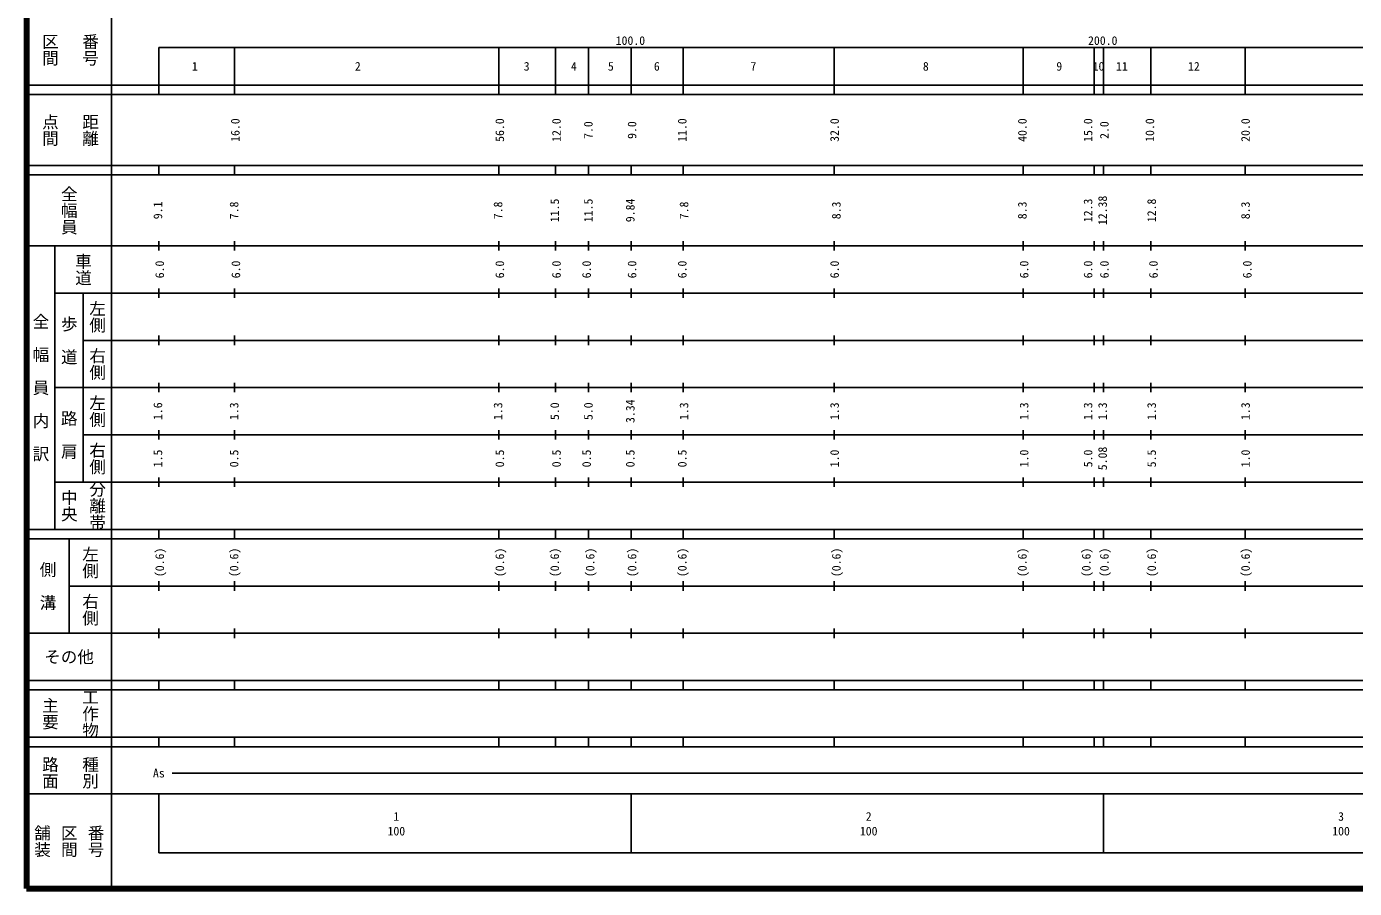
# Model space of a CAD drawing. Units: millimetres on the paper, enlarged 1000 times. Extents: x 40000 to 680000, y 20000 to 380000.
# Drawn here: x 40000 to 321127, y 20000 to 202409 of the extents above; entities that cross this region are included whole.
import ezdxf
from ezdxf.enums import TextEntityAlignment as Align

# ---------------------------------------------------------------- set-up
doc = ezdxf.new("R2010")
doc.units = ezdxf.units.MM
doc.header["$LTSCALE"] = 1000
doc.layers.add('M-TTL', color=2, linetype='Continuous', lineweight=140)
doc.layers.add('M-TTL-BAND', color=7, linetype='Continuous', lineweight=25)
doc.styles.add('@ＭＳ ゴシック', font='')
doc.styles.add('ＭＳ ゴシック', font='')
doc.styles.get('@ＭＳ ゴシック').set_extended_font_data('@MS Gothic')
doc.styles.get('ＭＳ ゴシック').set_extended_font_data('MS Gothic')

msp = doc.modelspace()

# ---------------------------------------------------------------- linework, layer by layer
at = {"layer": 'M-TTL'}
for p, q in [((40000, 380000), (40000, 20000)), ((40000, 20000), (680000, 20000))]:
    msp.add_line(p, q, dxfattribs=at)
at = {"layer": 'M-TTL-BAND'}
for p, q in [((58000, 370000), (58000, 20000)), ((68000, 198000), (579000, 198000)), ((68000, 198000), (68000, 188000)), ((84000, 198000), (84000, 188000)), ((140000, 198000), (140000, 188000)), ((152000, 198000), (152000, 188000)), ((159000, 198000), (159000, 188000)), ((168000, 198000), (168000, 188000)), ((179000, 198000), (179000, 188000)), ((211000, 198000), (211000, 188000)), ((251000, 198000), (251000, 188000)), ((266000, 198000), (266000, 188000)), ((268000, 198000), (268000, 188000)), ((278000, 198000), (278000, 188000)), ((298000, 198000), (298000, 188000)), ((40000, 190000), (579000, 190000)), ((40000, 188000), (579000, 188000)), ((40000, 173000), (579000, 173000)), ((68000, 171000), (68000, 173000)), ((84000, 173000), (84000, 171000)), ((140000, 173000), (140000, 171000)), ((152000, 173000), (152000, 171000)), ((159000, 173000), (159000, 171000)), ((168000, 171000), (168000, 173000)), ((179000, 173000), (179000, 171000)), ((211000, 173000), (211000, 171000)), ((251000, 173000), (251000, 171000)), ((266000, 173000), (266000, 171000)), ((268000, 171000), (268000, 173000)), ((278000, 173000), (278000, 171000)), ((298000, 173000), (298000, 171000)), ((40000, 171000), (579000, 171000)), ((40000, 156000), (579000, 156000)), ((46000, 96000), (46000, 156000)), ((68000, 155000), (68000, 157000)), ((84000, 157000), (84000, 155000)), ((140000, 157000), (140000, 155000)), ((152000, 157000), (152000, 155000)), ((159000, 157000), (159000, 155000)), ((168000, 155000), (168000, 157000)), ((179000, 157000), (179000, 155000)), ((211000, 157000), (211000, 155000)), ((251000, 157000), (251000, 155000)), ((266000, 157000), (266000, 155000)), ((268000, 155000), (268000, 157000)), ((278000, 157000), (278000, 155000)), ((298000, 157000), (298000, 155000)), ((68000, 145000), (68000, 147000)), ((84000, 147000), (84000, 145000)), ((140000, 147000), (140000, 145000)), ((152000, 147000), (152000, 145000)), ((159000, 147000), (159000, 145000)), ((168000, 145000), (168000, 147000)), ((179000, 147000), (179000, 145000)), ((211000, 147000), (211000, 145000)), ((251000, 147000), (251000, 145000)), ((266000, 147000), (266000, 145000)), ((268000, 145000), (268000, 147000)), ((278000, 147000), (278000, 145000)), ((298000, 147000), (298000, 145000)), ((46000, 146000), (579000, 146000)), ((52000, 146000), (52000, 106000)), ((52000, 136000), (579000, 136000)), ((68000, 135000), (68000, 137000)), ((84000, 137000), (84000, 135000)), ((140000, 137000), (140000, 135000)), ((152000, 137000), (152000, 135000)), ((159000, 137000), (159000, 135000)), ((168000, 135000), (168000, 137000)), ((179000, 137000), (179000, 135000)), ((211000, 137000), (211000, 135000)), ((251000, 137000), (251000, 135000)), ((266000, 137000), (266000, 135000)), ((268000, 135000), (268000, 137000)), ((278000, 137000), (278000, 135000)), ((298000, 137000), (298000, 135000)), ((68000, 125000), (68000, 127000)), ((84000, 127000), (84000, 125000)), ((140000, 127000), (140000, 125000)), ((152000, 127000), (152000, 125000)), ((159000, 127000), (159000, 125000)), ((168000, 125000), (168000, 127000)), ((179000, 127000), (179000, 125000)), ((211000, 127000), (211000, 125000)), ((251000, 127000), (251000, 125000)), ((266000, 127000), (266000, 125000)), ((268000, 125000), (268000, 127000)), ((278000, 127000), (278000, 125000)), ((298000, 127000), (298000, 125000)), ((46000, 126000), (579000, 126000)), ((52000, 116000), (579000, 116000)), ((68000, 115000), (68000, 117000)), ((84000, 117000), (84000, 115000)), ((140000, 117000), (140000, 115000)), ((152000, 117000), (152000, 115000)), ((159000, 117000), (159000, 115000)), ((168000, 115000), (168000, 117000)), ((179000, 117000), (179000, 115000)), ((211000, 117000), (211000, 115000)), ((251000, 117000), (251000, 115000)), ((266000, 117000), (266000, 115000)), ((268000, 115000), (268000, 117000)), ((278000, 117000), (278000, 115000)), ((298000, 117000), (298000, 115000)), ((68000, 105000), (68000, 107000)), ((84000, 107000), (84000, 105000)), ((140000, 107000), (140000, 105000)), ((152000, 107000), (152000, 105000)), ((159000, 107000), (159000, 105000)), ((168000, 105000), (168000, 107000)), ((179000, 107000), (179000, 105000)), ((211000, 107000), (211000, 105000)), ((251000, 107000), (251000, 105000)), ((266000, 107000), (266000, 105000)), ((268000, 105000), (268000, 107000)), ((278000, 107000), (278000, 105000)), ((298000, 107000), (298000, 105000)), ((46000, 106000), (579000, 106000)), ((40000, 96000), (579000, 96000)), ((68000, 94000), (68000, 96000)), ((84000, 96000), (84000, 94000)), ((140000, 96000), (140000, 94000)), ((152000, 96000), (152000, 94000)), ((159000, 96000), (159000, 94000)), ((168000, 94000), (168000, 96000)), ((179000, 96000), (179000, 94000)), ((211000, 96000), (211000, 94000)), ((251000, 96000), (251000, 94000)), ((266000, 96000), (266000, 94000)), ((268000, 94000), (268000, 96000)), ((278000, 96000), (278000, 94000)), ((298000, 96000), (298000, 94000)), ((40000, 94000), (579000, 94000)), ((49000, 94000), (49000, 74000)), ((68000, 83000), (68000, 85000)), ((84000, 85000), (84000, 83000)), ((140000, 85000), (140000, 83000)), ((152000, 85000), (152000, 83000)), ((159000, 85000), (159000, 83000)), ((168000, 83000), (168000, 85000)), ((179000, 85000), (179000, 83000)), ((211000, 85000), (211000, 83000)), ((251000, 85000), (251000, 83000)), ((266000, 85000), (266000, 83000)), ((268000, 83000), (268000, 85000)), ((278000, 85000), (278000, 83000)), ((298000, 85000), (298000, 83000)), ((49000, 84000), (579000, 84000)), ((40000, 74000), (579000, 74000)), ((68000, 73000), (68000, 75000)), ((84000, 75000), (84000, 73000)), ((140000, 75000), (140000, 73000)), ((152000, 75000), (152000, 73000)), ((159000, 75000), (159000, 73000)), ((168000, 73000), (168000, 75000)), ((179000, 75000), (179000, 73000)), ((211000, 75000), (211000, 73000)), ((251000, 75000), (251000, 73000)), ((266000, 75000), (266000, 73000)), ((268000, 73000), (268000, 75000)), ((278000, 75000), (278000, 73000)), ((298000, 75000), (298000, 73000)), ((40000, 64000), (579000, 64000)), ((40000, 62000), (579000, 62000)), ((68000, 62000), (68000, 64000)), ((84000, 64000), (84000, 62000)), ((140000, 64000), (140000, 62000)), ((152000, 64000), (152000, 62000)), ((159000, 64000), (159000, 62000)), ((168000, 62000), (168000, 64000)), ((179000, 64000), (179000, 62000)), ((211000, 64000), (211000, 62000)), ((251000, 64000), (251000, 62000)), ((266000, 64000), (266000, 62000)), ((268000, 62000), (268000, 64000)), ((278000, 64000), (278000, 62000)), ((298000, 64000), (298000, 62000)), ((40000, 52000), (579000, 52000)), ((68000, 50000), (68000, 52000)), ((84000, 52000), (84000, 50000)), ((140000, 52000), (140000, 50000)), ((152000, 52000), (152000, 50000)), ((159000, 52000), (159000, 50000)), ((168000, 50000), (168000, 52000)), ((179000, 52000), (179000, 50000)), ((211000, 52000), (211000, 50000)), ((251000, 52000), (251000, 50000)), ((266000, 52000), (266000, 50000)), ((268000, 50000), (268000, 52000)), ((278000, 52000), (278000, 50000)), ((298000, 52000), (298000, 50000)), ((40000, 50000), (579000, 50000)), ((70805, 44406), (565903, 44406)), ((40000, 40000), (579000, 40000)), ((68000, 40000), (68000, 27500)), ((168000, 40000), (168000, 27500)), ((268000, 40000), (268000, 27500)), ((68000, 27500), (579000, 27500))]:
    msp.add_line(p, q, dxfattribs=at)

# ---------------------------------------------------------------- texts
for s, height, rotation, style, p in [('区間', 2566, 270, '@ＭＳ ゴシック', (45000, 197500)), ('番号', 2566, 270, '@ＭＳ ゴシック', (53500, 197500)), ('点間', 2566, 270, '@ＭＳ ゴシック', (45000, 180500)), ('距離', 2566, 270, '@ＭＳ ゴシック', (53500, 180500)), ('16.0', 1833, 90, 'ＭＳ ゴシック', (84175, 180500)), ('56.0', 1833, 90, 'ＭＳ ゴシック', (140179, 180500)), ('12.0', 1833, 90, 'ＭＳ ゴシック', (152179, 180500)), ('11.0', 1833, 90, 'ＭＳ ゴシック', (178805, 180500)), ('32.0', 1833, 90, 'ＭＳ ゴシック', (211056, 180500)), ('40.0', 1833, 90, 'ＭＳ ゴシック', (250808, 180500)), ('15.0', 1833, 90, 'ＭＳ ゴシック', (264719, 180500)), ('10.0', 1833, 90, 'ＭＳ ゴシック', (277809, 180500)), ('20.0', 1833, 90, 'ＭＳ ゴシック', (298059, 180500)), ('7.0', 1833, 90, 'ＭＳ ゴシック', (158929, 180500)), ('9.0', 1833, 90, 'ＭＳ ゴシック', (168175, 180500)), ('2.0', 1833, 90, 'ＭＳ ゴシック', (268175, 180500)), ('全幅員', 2566, 270, '@ＭＳ ゴシック', (49000, 163500)), ('9.84', 1833, 90, 'ＭＳ ゴシック', (167801, 163500)), ('12.38', 1833, 90, 'ＭＳ ゴシック', (267801, 163500)), ('12.8', 1833, 90, 'ＭＳ ゴシック', (278184, 163500)), ('9.1', 1833, 90, 'ＭＳ ゴシック', (67801, 163500)), ('7.8', 1833, 90, 'ＭＳ ゴシック', (83927, 163500)), ('7.8', 1833, 90, 'ＭＳ ゴシック', (139804, 163500)), ('11.5', 1833, 90, 'ＭＳ ゴシック', (151804, 163500)), ('11.5', 1833, 90, 'ＭＳ ゴシック', (158929, 163500)), ('7.8', 1833, 90, 'ＭＳ ゴシック', (179180, 163500)), ('8.3', 1833, 90, 'ＭＳ ゴシック', (211431, 163500)), ('8.3', 1833, 90, 'ＭＳ ゴシック', (250808, 163500)), ('12.3', 1833, 90, 'ＭＳ ゴシック', (264719, 163500)), ('8.3', 1833, 90, 'ＭＳ ゴシック', (298059, 163500)), ('車道', 2566, 270, '@ＭＳ ゴシック', (52000, 151000)), ('6.0', 1833, 90, 'ＭＳ ゴシック', (68176, 151000)), ('6.0', 1833, 90, 'ＭＳ ゴシック', (84302, 151000)), ('6.0', 1833, 90, 'ＭＳ ゴシック', (140179, 151000)), ('6.0', 1833, 90, 'ＭＳ ゴシック', (152179, 151000)), ('6.0', 1833, 90, 'ＭＳ ゴシック', (158554, 151000)), ('6.0', 1833, 90, 'ＭＳ ゴシック', (168176, 151000)), ('6.0', 1833, 90, 'ＭＳ ゴシック', (178805, 151000)), ('6.0', 1833, 90, 'ＭＳ ゴシック', (211056, 151000)), ('6.0', 1833, 90, 'ＭＳ ゴシック', (251183, 151000)), ('6.0', 1833, 90, 'ＭＳ ゴシック', (264719, 151000)), ('6.0', 1833, 90, 'ＭＳ ゴシック', (268176, 151000)), ('6.0', 1833, 90, 'ＭＳ ゴシック', (278559, 151000)), ('6.0', 1833, 90, 'ＭＳ ゴシック', (298434, 151000)), ('左側', 2566, 270, '@ＭＳ ゴシック', (55000, 141000)), ('全\u3000幅\u3000員\u3000内\u3000訳', 2566, 270, '@ＭＳ ゴシック', (43000, 126000)), ('歩\u3000道', 2566, 270, '@ＭＳ ゴシック', (49000, 136000)), ('右側', 2566, 270, '@ＭＳ ゴシック', (55000, 131000)), ('左側', 2566, 270, '@ＭＳ ゴシック', (55000, 121000)), ('路\u3000肩', 2566, 270, '@ＭＳ ゴシック', (49000, 116000)), ('1.6', 1833, 90, 'ＭＳ ゴシック', (67801, 121000)), ('1.3', 1833, 90, 'ＭＳ ゴシック', (83927, 121000)), ('1.3', 1833, 90, 'ＭＳ ゴシック', (139804, 121000)), ('5.0', 1833, 90, 'ＭＳ ゴシック', (151804, 121000)), ('5.0', 1833, 90, 'ＭＳ ゴシック', (158929, 121000)), ('3.34', 1833, 90, 'ＭＳ ゴシック', (167801, 121000)), ('1.3', 1833, 90, 'ＭＳ ゴシック', (179180, 121000)), ('1.3', 1833, 90, 'ＭＳ ゴシック', (211056, 121000)), ('1.3', 1833, 90, 'ＭＳ ゴシック', (251183, 121000)), ('1.3', 1833, 90, 'ＭＳ ゴシック', (264719, 121000)), ('1.3', 1833, 90, 'ＭＳ ゴシック', (267801, 121000)), ('1.3', 1833, 90, 'ＭＳ ゴシック', (278184, 121000)), ('1.3', 1833, 90, 'ＭＳ ゴシック', (298059, 121000)), ('右側', 2566, 270, '@ＭＳ ゴシック', (55000, 111000)), ('1.5', 1833, 90, 'ＭＳ ゴシック', (67801, 111000)), ('0.5', 1833, 90, 'ＭＳ ゴシック', (83927, 111000)), ('0.5', 1833, 90, 'ＭＳ ゴシック', (140179, 111000)), ('0.5', 1833, 90, 'ＭＳ ゴシック', (152179, 111000)), ('0.5', 1833, 90, 'ＭＳ ゴシック', (158554, 111000)), ('0.5', 1833, 90, 'ＭＳ ゴシック', (167801, 111000)), ('0.5', 1833, 90, 'ＭＳ ゴシック', (178805, 111000)), ('1.0', 1833, 90, 'ＭＳ ゴシック', (211056, 111000)), ('1.0', 1833, 90, 'ＭＳ ゴシック', (251183, 111000)), ('5.0', 1833, 90, 'ＭＳ ゴシック', (264719, 111000)), ('5.08', 1833, 90, 'ＭＳ ゴシック', (267801, 111000)), ('5.5', 1833, 90, 'ＭＳ ゴシック', (278184, 111000)), ('1.0', 1833, 90, 'ＭＳ ゴシック', (298059, 111000)), ('中央', 2566, 270, '@ＭＳ ゴシック', (49000, 101000)), ('分離帯', 2566, 270, '@ＭＳ ゴシック', (55000, 101000)), ('左側', 2566, 270, '@ＭＳ ゴシック', (53500, 89000)), ('(0.6)', 1833, 90, 'ＭＳ ゴシック', (68176, 89000)), ('(0.6)', 1833, 90, 'ＭＳ ゴシック', (83927, 89000)), ('(0.6)', 1833, 90, 'ＭＳ ゴシック', (140179, 89000)), ('(0.6)', 1833, 90, 'ＭＳ ゴシック', (151804, 89000)), ('(0.6)', 1833, 90, 'ＭＳ ゴシック', (159304, 89000)), ('(0.6)', 1833, 90, 'ＭＳ ゴシック', (168176, 89000)), ('(0.6)', 1833, 90, 'ＭＳ ゴシック', (178805, 89000)), ('(0.6)', 1833, 90, 'ＭＳ ゴシック', (211431, 89000)), ('(0.6)', 1833, 90, 'ＭＳ ゴシック', (250808, 89000)), ('(0.6)', 1833, 90, 'ＭＳ ゴシック', (264344, 89000)), ('(0.6)', 1833, 90, 'ＭＳ ゴシック', (268176, 89000)), ('(0.6)', 1833, 90, 'ＭＳ ゴシック', (278184, 89000)), ('(0.6)', 1833, 90, 'ＭＳ ゴシック', (298059, 89000)), ('側\u3000溝', 2566, 270, '@ＭＳ ゴシック', (44500, 84000)), ('右側', 2566, 270, '@ＭＳ ゴシック', (53500, 79000)), ('主要', 2566, 270, '@ＭＳ ゴシック', (45000, 57000)), ('工作物', 2566, 270, '@ＭＳ ゴシック', (53500, 57000)), ('路面', 2566, 270, '@ＭＳ ゴシック', (45000, 44500)), ('種別', 2566, 270, '@ＭＳ ゴシック', (53500, 44500)), ('舗装', 2566, 270, '@ＭＳ ゴシック', (43333, 30000)), ('区間', 2566, 270, '@ＭＳ ゴシック', (49000, 30000)), ('番号', 2566, 270, '@ＭＳ ゴシック', (54667, 30000))]:
    msp.add_text(s, height=height, rotation=rotation, dxfattribs=dict(at, style=style)).set_placement(p, align=Align.MIDDLE_CENTER)
at = {"layer": 'M-TTL-BAND', "style": 'ＭＳ ゴシック'}
for s, height, p in [('100.0', 1833, (167844, 199445)), ('200.0', 1833, (267844, 199445)), ('1', 1833, (75627, 194000)), ('2', 1833, (110129, 194000)), ('3', 1833, (145880, 194000)), ('4', 1833, (155880, 194000)), ('5', 1833, (163705, 194000)), ('6', 1833, (173434, 194000)), ('7', 1833, (193882, 194000)), ('8', 1833, (230383, 194000)), ('9', 1833, (258634, 194000)), ('10', 1833, (266941, 194000)), ('11', 1833, (271884, 194000)), ('12', 1833, (287135, 194000)), ('その他', 2566, (49000, 69000)), ('As', 1833, (68006, 44406)), ('1', 1833, (118288, 35238)), ('2', 1833, (218288, 35238)), ('3', 1833, (318288, 35238)), ('100', 1833, (118288, 32131)), ('100', 1833, (218288, 32131)), ('100', 1833, (318288, 32131))]:
    msp.add_text(s, height=height, dxfattribs=at).set_placement(p, align=Align.MIDDLE_CENTER)

doc.saveas('drawing.dxf')
